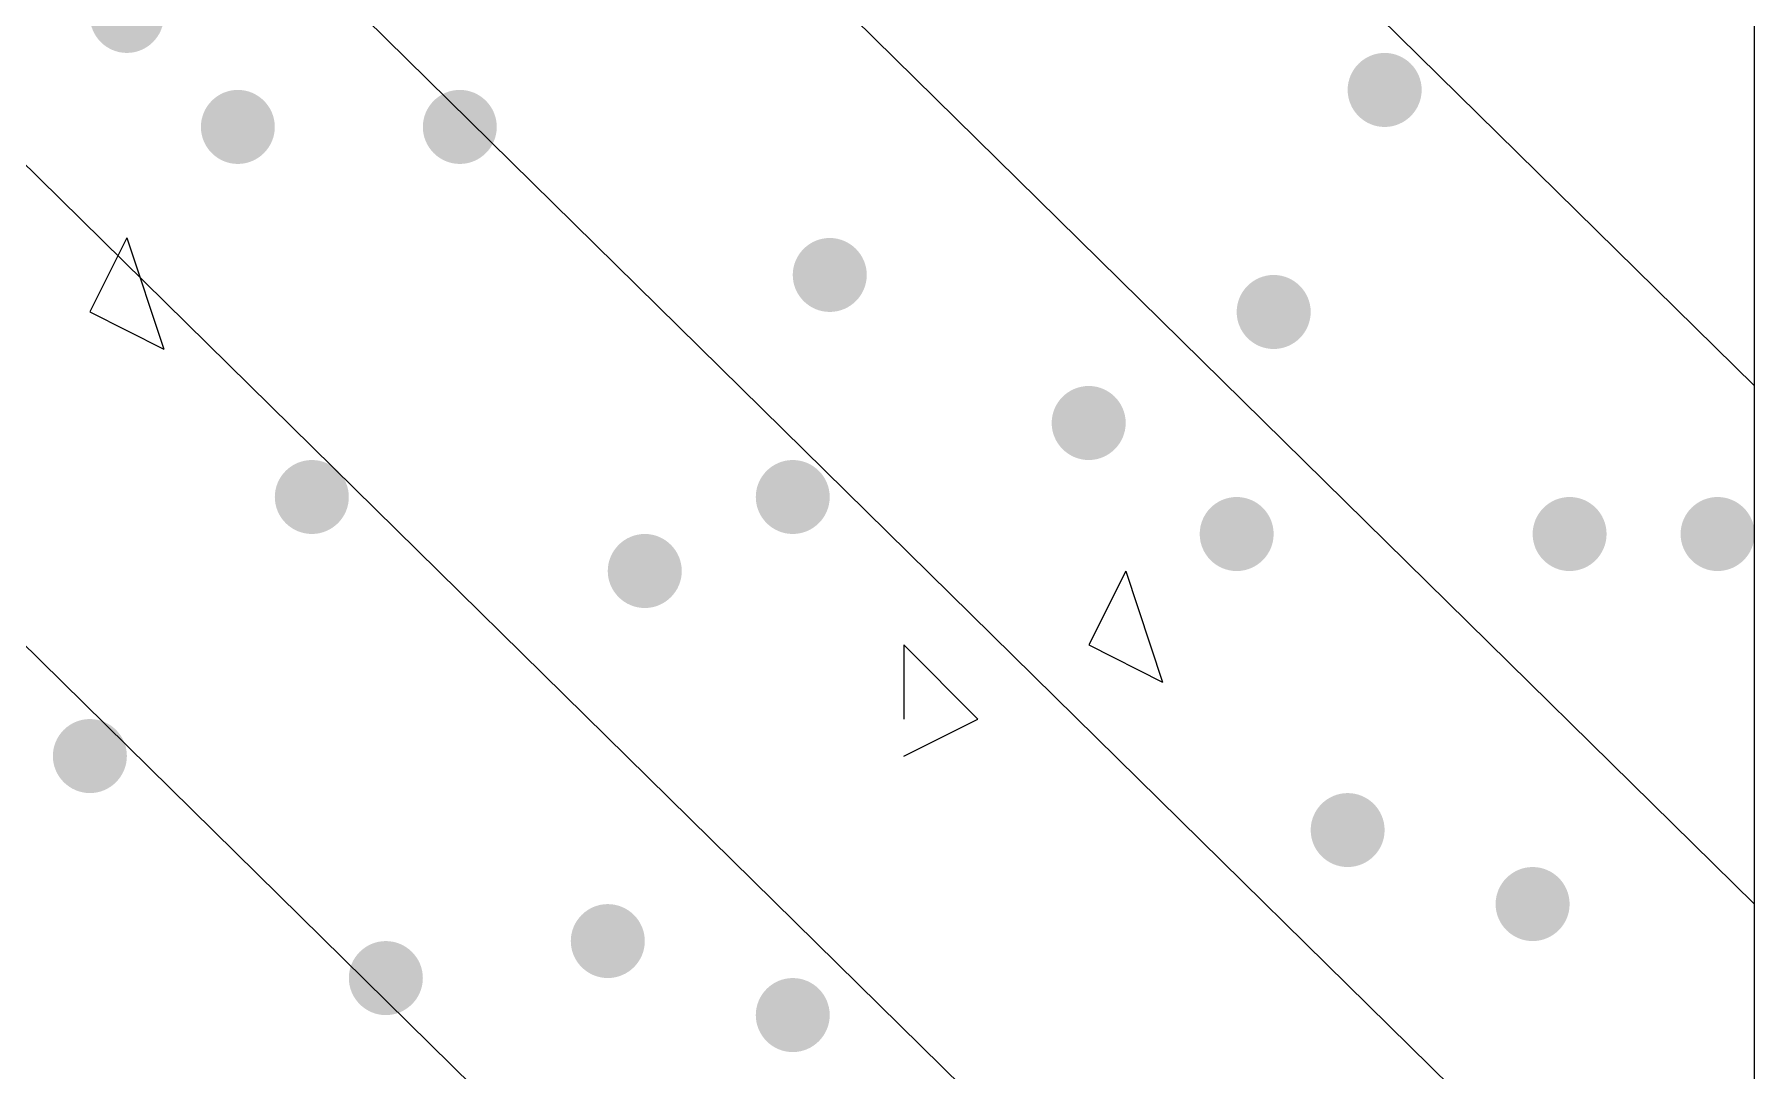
# Model space of a CAD drawing. Header units: inches. Extents: x 11 to 286, y 6 to 196.
# Drawn here: x 185.455 to 187.424, y 102.736 to 103.921 of the extents above; entities that cross this region are included whole.
import ezdxf

# ---------------------------------------------------------------- set-up
doc = ezdxf.new("R2010")
doc.units = ezdxf.units.IN
doc.header["$MEASUREMENT"] = 0
doc.layers.add('PDF_几何图形', color=7, linetype='Continuous')
doc.layers.add('PDF_实体填充', color=7, linetype='Continuous', true_color=0xffffff)

msp = doc.modelspace()

# ---------------------------------------------------------------- hatches: boundary and pattern name
at = {"layer": 'PDF_实体填充', "transparency": 33554559}
h = msp.add_hatch(color=7, dxfattribs=at)
edge = h.paths.add_edge_path(flags=0)
edge.add_spline(control_points=[(185.6034, 103.9424), (185.6034, 103.9192), (185.5844, 103.9001), (185.5611, 103.9001)], knot_values=[0, 0, 0, 0, 1, 1, 1, 1], degree=3, periodic=0)
edge.add_spline(control_points=[(185.5611, 103.9001), (185.5378, 103.9001), (185.5188, 103.9192), (185.5188, 103.9424)], knot_values=[0, 0, 0, 0, 1, 1, 1, 1], degree=3, periodic=0)
edge.add_line((185.5188, 103.9424), (185.5188, 103.9424))
edge.add_spline(control_points=[(185.5188, 103.9424), (185.5188, 103.9657), (185.5378, 103.9848), (185.5611, 103.9848)], knot_values=[0, 0, 0, 0, 1, 1, 1, 1], degree=3, periodic=0)
edge.add_spline(control_points=[(185.5611, 103.9848), (185.5844, 103.9848), (185.6034, 103.9657), (185.6034, 103.9424)], knot_values=[0, 0, 0, 0, 1, 1, 1, 1], degree=3, periodic=0)
edge.add_line((185.6034, 103.9424), (185.6034, 103.9424))
edge.add_line((185.6034, 103.9424), (185.6034, 103.9424))
h = msp.add_hatch(color=7, dxfattribs=at)
edge = h.paths.add_edge_path(flags=0)
edge.add_spline(control_points=[(187.0428, 103.8578), (187.0428, 103.8345), (187.0237, 103.8154), (187.0004, 103.8154)], knot_values=[0, 0, 0, 0, 1, 1, 1, 1], degree=3, periodic=0)
edge.add_spline(control_points=[(187.0004, 103.8154), (186.9772, 103.8154), (186.9581, 103.8345), (186.9581, 103.8578)], knot_values=[0, 0, 0, 0, 1, 1, 1, 1], degree=3, periodic=0)
edge.add_line((186.9581, 103.8578), (186.9581, 103.8578))
edge.add_spline(control_points=[(186.9581, 103.8578), (186.9581, 103.8811), (186.9772, 103.9001), (187.0004, 103.9001)], knot_values=[0, 0, 0, 0, 1, 1, 1, 1], degree=3, periodic=0)
edge.add_spline(control_points=[(187.0004, 103.9001), (187.0237, 103.9001), (187.0428, 103.8811), (187.0428, 103.8578)], knot_values=[0, 0, 0, 0, 1, 1, 1, 1], degree=3, periodic=0)
edge.add_line((187.0428, 103.8578), (187.0428, 103.8578))
edge.add_line((187.0428, 103.8578), (187.0428, 103.8578))
h = msp.add_hatch(color=7, dxfattribs=at)
edge = h.paths.add_edge_path(flags=0)
edge.add_spline(control_points=[(185.7304, 103.8154), (185.7304, 103.7922), (185.7114, 103.7731), (185.6881, 103.7731)], knot_values=[0, 0, 0, 0, 1, 1, 1, 1], degree=3, periodic=0)
edge.add_spline(control_points=[(185.6881, 103.7731), (185.6648, 103.7731), (185.6458, 103.7922), (185.6458, 103.8154)], knot_values=[0, 0, 0, 0, 1, 1, 1, 1], degree=3, periodic=0)
edge.add_line((185.6458, 103.8154), (185.6458, 103.8154))
edge.add_spline(control_points=[(185.6458, 103.8154), (185.6458, 103.8387), (185.6648, 103.8578), (185.6881, 103.8578)], knot_values=[0, 0, 0, 0, 1, 1, 1, 1], degree=3, periodic=0)
edge.add_spline(control_points=[(185.6881, 103.8578), (185.7114, 103.8578), (185.7304, 103.8387), (185.7304, 103.8154)], knot_values=[0, 0, 0, 0, 1, 1, 1, 1], degree=3, periodic=0)
edge.add_line((185.7304, 103.8154), (185.7304, 103.8154))
edge.add_line((185.7304, 103.8154), (185.7304, 103.8154))
h = msp.add_hatch(color=7, dxfattribs=at)
edge = h.paths.add_edge_path(flags=0)
edge.add_spline(control_points=[(185.9844, 103.8154), (185.9844, 103.7922), (185.9654, 103.7731), (185.9421, 103.7731)], knot_values=[0, 0, 0, 0, 1, 1, 1, 1], degree=3, periodic=0)
edge.add_spline(control_points=[(185.9421, 103.7731), (185.9188, 103.7731), (185.8998, 103.7922), (185.8998, 103.8154)], knot_values=[0, 0, 0, 0, 1, 1, 1, 1], degree=3, periodic=0)
edge.add_line((185.8998, 103.8154), (185.8998, 103.8154))
edge.add_spline(control_points=[(185.8998, 103.8154), (185.8998, 103.8387), (185.9188, 103.8578), (185.9421, 103.8578)], knot_values=[0, 0, 0, 0, 1, 1, 1, 1], degree=3, periodic=0)
edge.add_spline(control_points=[(185.9421, 103.8578), (185.9654, 103.8578), (185.9844, 103.8387), (185.9844, 103.8154)], knot_values=[0, 0, 0, 0, 1, 1, 1, 1], degree=3, periodic=0)
edge.add_line((185.9844, 103.8154), (185.9844, 103.8154))
edge.add_line((185.9844, 103.8154), (185.9844, 103.8154))
h = msp.add_hatch(color=7, dxfattribs=at)
edge = h.paths.add_edge_path(flags=0)
edge.add_spline(control_points=[(186.4078, 103.6461), (186.4078, 103.6228), (186.3887, 103.6038), (186.3654, 103.6038)], knot_values=[0, 0, 0, 0, 1, 1, 1, 1], degree=3, periodic=0)
edge.add_spline(control_points=[(186.3654, 103.6038), (186.3422, 103.6038), (186.3231, 103.6228), (186.3231, 103.6461)], knot_values=[0, 0, 0, 0, 1, 1, 1, 1], degree=3, periodic=0)
edge.add_line((186.3231, 103.6461), (186.3231, 103.6461))
edge.add_spline(control_points=[(186.3231, 103.6461), (186.3231, 103.6694), (186.3422, 103.6884), (186.3654, 103.6884)], knot_values=[0, 0, 0, 0, 1, 1, 1, 1], degree=3, periodic=0)
edge.add_spline(control_points=[(186.3654, 103.6884), (186.3887, 103.6884), (186.4078, 103.6694), (186.4078, 103.6461)], knot_values=[0, 0, 0, 0, 1, 1, 1, 1], degree=3, periodic=0)
edge.add_line((186.4078, 103.6461), (186.4078, 103.6461))
edge.add_line((186.4078, 103.6461), (186.4078, 103.6461))
h = msp.add_hatch(color=7, dxfattribs=at)
edge = h.paths.add_edge_path(flags=0)
edge.add_spline(control_points=[(186.9158, 103.6038), (186.9158, 103.5805), (186.8967, 103.5614), (186.8734, 103.5614)], knot_values=[0, 0, 0, 0, 1, 1, 1, 1], degree=3, periodic=0)
edge.add_spline(control_points=[(186.8734, 103.5614), (186.8502, 103.5614), (186.8311, 103.5805), (186.8311, 103.6038)], knot_values=[0, 0, 0, 0, 1, 1, 1, 1], degree=3, periodic=0)
edge.add_line((186.8311, 103.6038), (186.8311, 103.6038))
edge.add_spline(control_points=[(186.8311, 103.6038), (186.8311, 103.6271), (186.8502, 103.6461), (186.8734, 103.6461)], knot_values=[0, 0, 0, 0, 1, 1, 1, 1], degree=3, periodic=0)
edge.add_spline(control_points=[(186.8734, 103.6461), (186.8967, 103.6461), (186.9158, 103.6271), (186.9158, 103.6038)], knot_values=[0, 0, 0, 0, 1, 1, 1, 1], degree=3, periodic=0)
edge.add_line((186.9158, 103.6038), (186.9158, 103.6038))
edge.add_line((186.9158, 103.6038), (186.9158, 103.6038))
h = msp.add_hatch(color=7, dxfattribs=at)
edge = h.paths.add_edge_path(flags=0)
edge.add_spline(control_points=[(186.7041, 103.4768), (186.7041, 103.4535), (186.6851, 103.4344), (186.6618, 103.4344)], knot_values=[0, 0, 0, 0, 1, 1, 1, 1], degree=3, periodic=0)
edge.add_spline(control_points=[(186.6618, 103.4344), (186.6385, 103.4344), (186.6194, 103.4535), (186.6194, 103.4768)], knot_values=[0, 0, 0, 0, 1, 1, 1, 1], degree=3, periodic=0)
edge.add_line((186.6194, 103.4768), (186.6194, 103.4768))
edge.add_spline(control_points=[(186.6194, 103.4768), (186.6194, 103.5001), (186.6385, 103.5191), (186.6618, 103.5191)], knot_values=[0, 0, 0, 0, 1, 1, 1, 1], degree=3, periodic=0)
edge.add_spline(control_points=[(186.6618, 103.5191), (186.6851, 103.5191), (186.7041, 103.5001), (186.7041, 103.4768)], knot_values=[0, 0, 0, 0, 1, 1, 1, 1], degree=3, periodic=0)
edge.add_line((186.7041, 103.4768), (186.7041, 103.4768))
edge.add_line((186.7041, 103.4768), (186.7041, 103.4768))
h = msp.add_hatch(color=7, dxfattribs=at)
edge = h.paths.add_edge_path(flags=0)
edge.add_spline(control_points=[(185.8151, 103.3921), (185.8151, 103.3688), (185.7961, 103.3498), (185.7728, 103.3498)], knot_values=[0, 0, 0, 0, 1, 1, 1, 1], degree=3, periodic=0)
edge.add_spline(control_points=[(185.7728, 103.3498), (185.7495, 103.3498), (185.7304, 103.3688), (185.7304, 103.3921)], knot_values=[0, 0, 0, 0, 1, 1, 1, 1], degree=3, periodic=0)
edge.add_line((185.7304, 103.3921), (185.7304, 103.3921))
edge.add_spline(control_points=[(185.7304, 103.3921), (185.7304, 103.4154), (185.7495, 103.4344), (185.7728, 103.4344)], knot_values=[0, 0, 0, 0, 1, 1, 1, 1], degree=3, periodic=0)
edge.add_spline(control_points=[(185.7728, 103.4344), (185.7961, 103.4344), (185.8151, 103.4154), (185.8151, 103.3921)], knot_values=[0, 0, 0, 0, 1, 1, 1, 1], degree=3, periodic=0)
edge.add_line((185.8151, 103.3921), (185.8151, 103.3921))
edge.add_line((185.8151, 103.3921), (185.8151, 103.3921))
h = msp.add_hatch(color=7, dxfattribs=at)
edge = h.paths.add_edge_path(flags=0)
edge.add_spline(control_points=[(186.3654, 103.3921), (186.3654, 103.3688), (186.3464, 103.3498), (186.3231, 103.3498)], knot_values=[0, 0, 0, 0, 1, 1, 1, 1], degree=3, periodic=0)
edge.add_spline(control_points=[(186.3231, 103.3498), (186.2998, 103.3498), (186.2808, 103.3688), (186.2808, 103.3921)], knot_values=[0, 0, 0, 0, 1, 1, 1, 1], degree=3, periodic=0)
edge.add_line((186.2808, 103.3921), (186.2808, 103.3921))
edge.add_spline(control_points=[(186.2808, 103.3921), (186.2808, 103.4154), (186.2998, 103.4344), (186.3231, 103.4344)], knot_values=[0, 0, 0, 0, 1, 1, 1, 1], degree=3, periodic=0)
edge.add_spline(control_points=[(186.3231, 103.4344), (186.3464, 103.4344), (186.3654, 103.4154), (186.3654, 103.3921)], knot_values=[0, 0, 0, 0, 1, 1, 1, 1], degree=3, periodic=0)
edge.add_line((186.3654, 103.3921), (186.3654, 103.3921))
edge.add_line((186.3654, 103.3921), (186.3654, 103.3921))
h = msp.add_hatch(color=7, dxfattribs=at)
edge = h.paths.add_edge_path(flags=0)
edge.add_spline(control_points=[(186.3654, 103.3921), (186.3654, 103.3688), (186.3464, 103.3498), (186.3231, 103.3498)], knot_values=[0, 0, 0, 0, 1, 1, 1, 1], degree=3, periodic=0)
edge.add_spline(control_points=[(186.3231, 103.3498), (186.2998, 103.3498), (186.2808, 103.3688), (186.2808, 103.3921)], knot_values=[0, 0, 0, 0, 1, 1, 1, 1], degree=3, periodic=0)
edge.add_line((186.2808, 103.3921), (186.2808, 103.3921))
edge.add_spline(control_points=[(186.2808, 103.3921), (186.2808, 103.4154), (186.2998, 103.4344), (186.3231, 103.4344)], knot_values=[0, 0, 0, 0, 1, 1, 1, 1], degree=3, periodic=0)
edge.add_spline(control_points=[(186.3231, 103.4344), (186.3464, 103.4344), (186.3654, 103.4154), (186.3654, 103.3921)], knot_values=[0, 0, 0, 0, 1, 1, 1, 1], degree=3, periodic=0)
edge.add_line((186.3654, 103.3921), (186.3654, 103.3921))
edge.add_line((186.3654, 103.3921), (186.3654, 103.3921))
h = msp.add_hatch(color=7, dxfattribs=at)
edge = h.paths.add_edge_path(flags=0)
edge.add_spline(control_points=[(186.8734, 103.3498), (186.8734, 103.3265), (186.8544, 103.3074), (186.8311, 103.3074)], knot_values=[0, 0, 0, 0, 1, 1, 1, 1], degree=3, periodic=0)
edge.add_spline(control_points=[(186.8311, 103.3074), (186.8078, 103.3074), (186.7888, 103.3265), (186.7888, 103.3498)], knot_values=[0, 0, 0, 0, 1, 1, 1, 1], degree=3, periodic=0)
edge.add_line((186.7888, 103.3498), (186.7888, 103.3498))
edge.add_spline(control_points=[(186.7888, 103.3498), (186.7888, 103.3731), (186.8078, 103.3921), (186.8311, 103.3921)], knot_values=[0, 0, 0, 0, 1, 1, 1, 1], degree=3, periodic=0)
edge.add_spline(control_points=[(186.8311, 103.3921), (186.8544, 103.3921), (186.8734, 103.3731), (186.8734, 103.3498)], knot_values=[0, 0, 0, 0, 1, 1, 1, 1], degree=3, periodic=0)
edge.add_line((186.8734, 103.3498), (186.8734, 103.3498))
edge.add_line((186.8734, 103.3498), (186.8734, 103.3498))
h = msp.add_hatch(color=7, dxfattribs=at)
edge = h.paths.add_edge_path(flags=0)
edge.add_spline(control_points=[(187.2544, 103.3498), (187.2544, 103.3265), (187.2354, 103.3074), (187.2121, 103.3074)], knot_values=[0, 0, 0, 0, 1, 1, 1, 1], degree=3, periodic=0)
edge.add_spline(control_points=[(187.2121, 103.3074), (187.1888, 103.3074), (187.1698, 103.3265), (187.1698, 103.3498)], knot_values=[0, 0, 0, 0, 1, 1, 1, 1], degree=3, periodic=0)
edge.add_line((187.1698, 103.3498), (187.1698, 103.3498))
edge.add_spline(control_points=[(187.1698, 103.3498), (187.1698, 103.3731), (187.1888, 103.3921), (187.2121, 103.3921)], knot_values=[0, 0, 0, 0, 1, 1, 1, 1], degree=3, periodic=0)
edge.add_spline(control_points=[(187.2121, 103.3921), (187.2354, 103.3921), (187.2544, 103.3731), (187.2544, 103.3498)], knot_values=[0, 0, 0, 0, 1, 1, 1, 1], degree=3, periodic=0)
edge.add_line((187.2544, 103.3498), (187.2544, 103.3498))
edge.add_line((187.2544, 103.3498), (187.2544, 103.3498))
h = msp.add_hatch(color=7, dxfattribs=at)
edge = h.paths.add_edge_path(flags=0)
edge.add_spline(control_points=[(187.4238, 103.3498), (187.4238, 103.3265), (187.4047, 103.3074), (187.3814, 103.3074)], knot_values=[0, 0, 0, 0, 1, 1, 1, 1], degree=3, periodic=0)
edge.add_spline(control_points=[(187.3814, 103.3074), (187.3582, 103.3074), (187.3391, 103.3265), (187.3391, 103.3498)], knot_values=[0, 0, 0, 0, 1, 1, 1, 1], degree=3, periodic=0)
edge.add_line((187.3391, 103.3498), (187.3391, 103.3498))
edge.add_spline(control_points=[(187.3391, 103.3498), (187.3391, 103.3731), (187.3582, 103.3921), (187.3814, 103.3921)], knot_values=[0, 0, 0, 0, 1, 1, 1, 1], degree=3, periodic=0)
edge.add_spline(control_points=[(187.3814, 103.3921), (187.4047, 103.3921), (187.4238, 103.3731), (187.4238, 103.3498)], knot_values=[0, 0, 0, 0, 1, 1, 1, 1], degree=3, periodic=0)
edge.add_line((187.4238, 103.3498), (187.4238, 103.3498))
edge.add_line((187.4238, 103.3498), (187.4238, 103.3498))
h = msp.add_hatch(color=7, dxfattribs=at)
edge = h.paths.add_edge_path(flags=0)
edge.add_spline(control_points=[(186.1961, 103.3074), (186.1961, 103.2842), (186.1771, 103.2651), (186.1538, 103.2651)], knot_values=[0, 0, 0, 0, 1, 1, 1, 1], degree=3, periodic=0)
edge.add_spline(control_points=[(186.1538, 103.2651), (186.1305, 103.2651), (186.1114, 103.2842), (186.1114, 103.3074)], knot_values=[0, 0, 0, 0, 1, 1, 1, 1], degree=3, periodic=0)
edge.add_line((186.1114, 103.3074), (186.1114, 103.3074))
edge.add_spline(control_points=[(186.1114, 103.3074), (186.1114, 103.3307), (186.1305, 103.3498), (186.1538, 103.3498)], knot_values=[0, 0, 0, 0, 1, 1, 1, 1], degree=3, periodic=0)
edge.add_spline(control_points=[(186.1538, 103.3498), (186.1771, 103.3498), (186.1961, 103.3307), (186.1961, 103.3074)], knot_values=[0, 0, 0, 0, 1, 1, 1, 1], degree=3, periodic=0)
edge.add_line((186.1961, 103.3074), (186.1961, 103.3074))
edge.add_line((186.1961, 103.3074), (186.1961, 103.3074))
h = msp.add_hatch(color=7, dxfattribs=at)
edge = h.paths.add_edge_path(flags=0)
edge.add_spline(control_points=[(185.5611, 103.0958), (185.5611, 103.0725), (185.5421, 103.0534), (185.5188, 103.0534)], knot_values=[0, 0, 0, 0, 1, 1, 1, 1], degree=3, periodic=0)
edge.add_spline(control_points=[(185.5188, 103.0534), (185.4955, 103.0534), (185.4764, 103.0725), (185.4764, 103.0958)], knot_values=[0, 0, 0, 0, 1, 1, 1, 1], degree=3, periodic=0)
edge.add_line((185.4764, 103.0958), (185.4764, 103.0958))
edge.add_spline(control_points=[(185.4764, 103.0958), (185.4764, 103.1191), (185.4955, 103.1381), (185.5188, 103.1381)], knot_values=[0, 0, 0, 0, 1, 1, 1, 1], degree=3, periodic=0)
edge.add_spline(control_points=[(185.5188, 103.1381), (185.5421, 103.1381), (185.5611, 103.1191), (185.5611, 103.0958)], knot_values=[0, 0, 0, 0, 1, 1, 1, 1], degree=3, periodic=0)
edge.add_line((185.5611, 103.0958), (185.5611, 103.0958))
edge.add_line((185.5611, 103.0958), (185.5611, 103.0958))
h = msp.add_hatch(color=7, dxfattribs=at)
edge = h.paths.add_edge_path(flags=0)
edge.add_spline(control_points=[(187.0004, 103.0111), (187.0004, 102.9878), (186.9814, 102.9688), (186.9581, 102.9688)], knot_values=[0, 0, 0, 0, 1, 1, 1, 1], degree=3, periodic=0)
edge.add_spline(control_points=[(186.9581, 102.9688), (186.9348, 102.9688), (186.9158, 102.9878), (186.9158, 103.0111)], knot_values=[0, 0, 0, 0, 1, 1, 1, 1], degree=3, periodic=0)
edge.add_line((186.9158, 103.0111), (186.9158, 103.0111))
edge.add_spline(control_points=[(186.9158, 103.0111), (186.9158, 103.0344), (186.9348, 103.0534), (186.9581, 103.0534)], knot_values=[0, 0, 0, 0, 1, 1, 1, 1], degree=3, periodic=0)
edge.add_spline(control_points=[(186.9581, 103.0534), (186.9814, 103.0534), (187.0004, 103.0344), (187.0004, 103.0111)], knot_values=[0, 0, 0, 0, 1, 1, 1, 1], degree=3, periodic=0)
edge.add_line((187.0004, 103.0111), (187.0004, 103.0111))
edge.add_line((187.0004, 103.0111), (187.0004, 103.0111))
h = msp.add_hatch(color=7, dxfattribs=at)
edge = h.paths.add_edge_path(flags=0)
edge.add_spline(control_points=[(187.2121, 102.9264), (187.2121, 102.9032), (187.1931, 102.8841), (187.1698, 102.8841)], knot_values=[0, 0, 0, 0, 1, 1, 1, 1], degree=3, periodic=0)
edge.add_spline(control_points=[(187.1698, 102.8841), (187.1465, 102.8841), (187.1274, 102.9032), (187.1274, 102.9264)], knot_values=[0, 0, 0, 0, 1, 1, 1, 1], degree=3, periodic=0)
edge.add_line((187.1274, 102.9264), (187.1274, 102.9264))
edge.add_spline(control_points=[(187.1274, 102.9264), (187.1274, 102.9497), (187.1465, 102.9688), (187.1698, 102.9688)], knot_values=[0, 0, 0, 0, 1, 1, 1, 1], degree=3, periodic=0)
edge.add_spline(control_points=[(187.1698, 102.9688), (187.1931, 102.9688), (187.2121, 102.9497), (187.2121, 102.9264)], knot_values=[0, 0, 0, 0, 1, 1, 1, 1], degree=3, periodic=0)
edge.add_line((187.2121, 102.9264), (187.2121, 102.9264))
edge.add_line((187.2121, 102.9264), (187.2121, 102.9264))
h = msp.add_hatch(color=7, dxfattribs=at)
edge = h.paths.add_edge_path(flags=0)
edge.add_spline(control_points=[(186.1538, 102.8841), (186.1538, 102.8608), (186.1347, 102.8418), (186.1114, 102.8418)], knot_values=[0, 0, 0, 0, 1, 1, 1, 1], degree=3, periodic=0)
edge.add_spline(control_points=[(186.1114, 102.8418), (186.0882, 102.8418), (186.0691, 102.8608), (186.0691, 102.8841)], knot_values=[0, 0, 0, 0, 1, 1, 1, 1], degree=3, periodic=0)
edge.add_line((186.0691, 102.8841), (186.0691, 102.8841))
edge.add_spline(control_points=[(186.0691, 102.8841), (186.0691, 102.9074), (186.0882, 102.9264), (186.1114, 102.9264)], knot_values=[0, 0, 0, 0, 1, 1, 1, 1], degree=3, periodic=0)
edge.add_spline(control_points=[(186.1114, 102.9264), (186.1347, 102.9264), (186.1538, 102.9074), (186.1538, 102.8841)], knot_values=[0, 0, 0, 0, 1, 1, 1, 1], degree=3, periodic=0)
edge.add_line((186.1538, 102.8841), (186.1538, 102.8841))
edge.add_line((186.1538, 102.8841), (186.1538, 102.8841))
h = msp.add_hatch(color=7, dxfattribs=at)
edge = h.paths.add_edge_path(flags=0)
edge.add_spline(control_points=[(185.8998, 102.8418), (185.8998, 102.8185), (185.8807, 102.7994), (185.8574, 102.7994)], knot_values=[0, 0, 0, 0, 1, 1, 1, 1], degree=3, periodic=0)
edge.add_spline(control_points=[(185.8574, 102.7994), (185.8342, 102.7994), (185.8151, 102.8185), (185.8151, 102.8418)], knot_values=[0, 0, 0, 0, 1, 1, 1, 1], degree=3, periodic=0)
edge.add_line((185.8151, 102.8418), (185.8151, 102.8418))
edge.add_spline(control_points=[(185.8151, 102.8418), (185.8151, 102.8651), (185.8342, 102.8841), (185.8574, 102.8841)], knot_values=[0, 0, 0, 0, 1, 1, 1, 1], degree=3, periodic=0)
edge.add_spline(control_points=[(185.8574, 102.8841), (185.8807, 102.8841), (185.8998, 102.8651), (185.8998, 102.8418)], knot_values=[0, 0, 0, 0, 1, 1, 1, 1], degree=3, periodic=0)
edge.add_line((185.8998, 102.8418), (185.8998, 102.8418))
edge.add_line((185.8998, 102.8418), (185.8998, 102.8418))
h = msp.add_hatch(color=7, dxfattribs=at)
edge = h.paths.add_edge_path(flags=0)
edge.add_spline(control_points=[(186.3654, 102.7994), (186.3654, 102.7762), (186.3464, 102.7571), (186.3231, 102.7571)], knot_values=[0, 0, 0, 0, 1, 1, 1, 1], degree=3, periodic=0)
edge.add_spline(control_points=[(186.3231, 102.7571), (186.2998, 102.7571), (186.2808, 102.7762), (186.2808, 102.7994)], knot_values=[0, 0, 0, 0, 1, 1, 1, 1], degree=3, periodic=0)
edge.add_line((186.2808, 102.7994), (186.2808, 102.7994))
edge.add_spline(control_points=[(186.2808, 102.7994), (186.2808, 102.8227), (186.2998, 102.8418), (186.3231, 102.8418)], knot_values=[0, 0, 0, 0, 1, 1, 1, 1], degree=3, periodic=0)
edge.add_spline(control_points=[(186.3231, 102.8418), (186.3464, 102.8418), (186.3654, 102.8227), (186.3654, 102.7994)], knot_values=[0, 0, 0, 0, 1, 1, 1, 1], degree=3, periodic=0)
edge.add_line((186.3654, 102.7994), (186.3654, 102.7994))
edge.add_line((186.3654, 102.7994), (186.3654, 102.7994))

# ---------------------------------------------------------------- linework, layer by layer
at = {"layer": 'PDF_几何图形'}
for p, q in [((187.4238, 68.0014), (187.4238, 107.3291)), ((184.8414, 106.0591), (187.4238, 103.5191)), ((184.8414, 105.4664), (187.4238, 102.9264)), ((184.8414, 104.9161), (187.4238, 102.3761)), ((184.8414, 104.3658), (187.4238, 101.8258)), ((184.8414, 103.8154), (187.4238, 101.2754)), ((185.5611, 103.6884), (185.5188, 103.6038)), ((185.5611, 103.6884), (185.6034, 103.5614)), ((185.5188, 103.6038), (185.6034, 103.5614)), ((186.7041, 103.3074), (186.6618, 103.2228)), ((186.7041, 103.3074), (186.7464, 103.1804)), ((186.4501, 103.2228), (186.5348, 103.1381)), ((186.4501, 103.2228), (186.4501, 103.1381)), ((186.6618, 103.2228), (186.7464, 103.1804)), ((186.4501, 103.0958), (186.5348, 103.1381))]:
    msp.add_line(p, q, dxfattribs=at)

doc.saveas('drawing.dxf')
